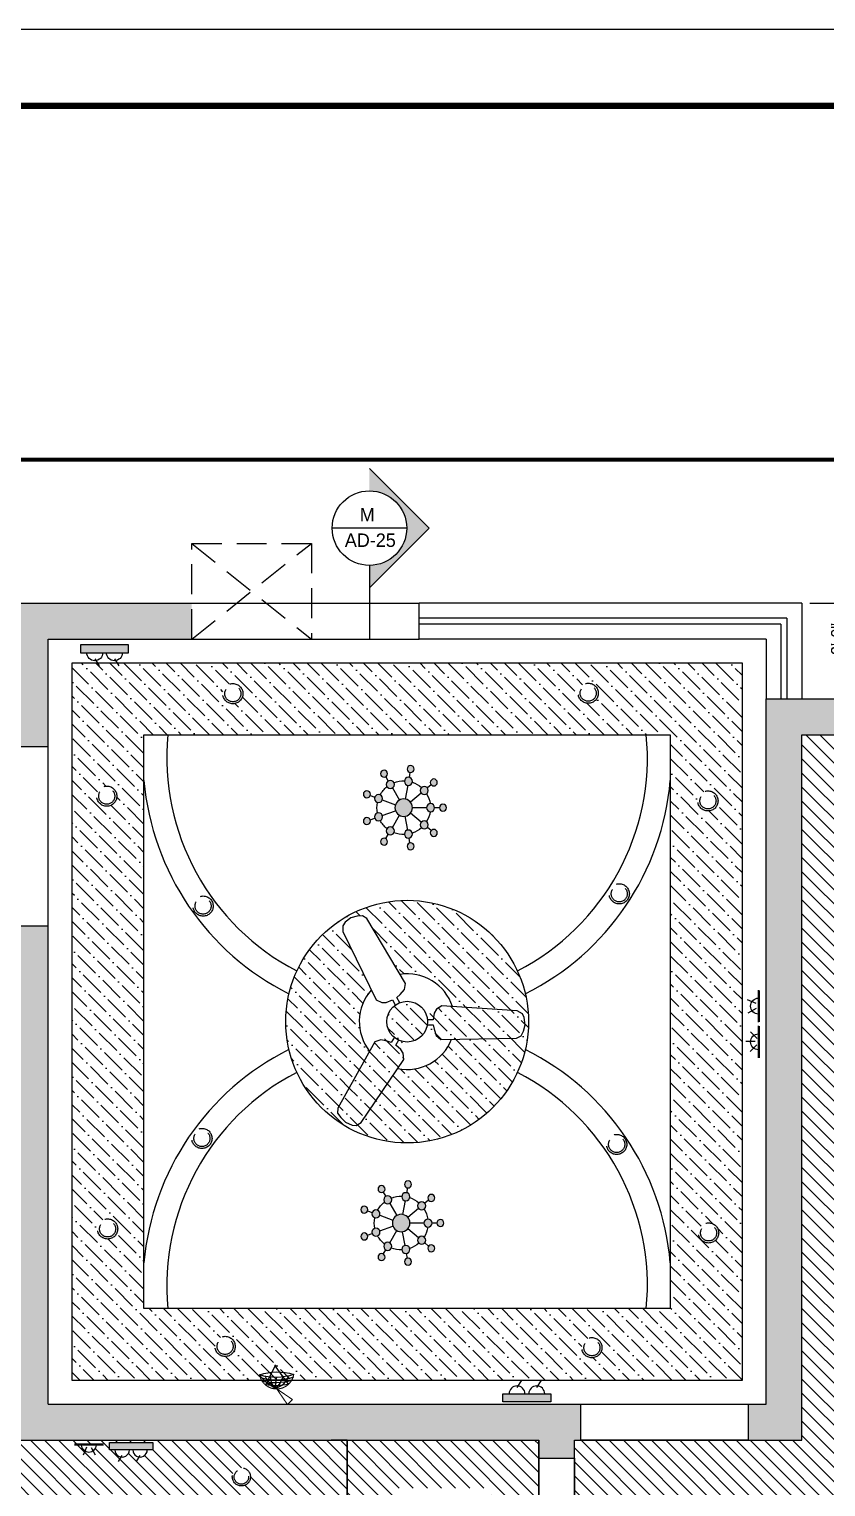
# Model space of a CAD drawing. Extents: x 10753 to 18704, y -5361 to 1140.
# Drawn here: x 12925.8 to 13125.6, y -1097.9 to -732.2 of the extents above; entities that cross this region are included whole.
import ezdxf

# ---------------------------------------------------------------- set-up
doc = ezdxf.new("R2010")
doc.units = 0
doc.header["$LTSCALE"] = 30
doc.header["$MEASUREMENT"] = 0
doc.header["$PDMODE"] = 3
doc.linetypes.add('CENTER', pattern=[2, 1.25, -0.25, 0.25, -0.25])
doc.linetypes.add('HIDDEN', pattern=[0.375, 0.25, -0.125])
doc.layers.get('0').update_dxf_attribs({"linetype": 'CONTINUOUS'})
doc.layers.get('DEFPOINTS').update_dxf_attribs({"linetype": 'CONTINUOUS'})
for name, color, linetype in [('Ceiling Plans', 165, 'CONTINUOUS'), ('CEILING SECTION', 33, 'CONTINUOUS'), ('CHANDLIER', 3, 'CONTINUOUS'), ('DT', 53, 'CENTER'), ('E-SAVERS', 2, 'HIDDEN'), ('FANS', 6, 'CONTINUOUS'), ('SEAL', 1, 'CONTINUOUS'), ('stairs terrace', 1, 'CONTINUOUS'), ('SWITCHES', 3, 'CONTINUOUS'), ('WALL', 2, 'CONTINUOUS'), ('Walls Hatch', 51, 'CONTINUOUS'), ('WINDOW', 5, 'CONTINUOUS'), ('WL', 9, 'CONTINUOUS')]:
    doc.layers.add(name, color=color, linetype=linetype)
doc.styles.add('EE', font='eurr____.ttf')
doc.styles.get("Standard").update_dxf_attribs({"font": 'stylu.ttf', "height": 3})
doc.dimstyles.new('D1', dxfattribs={"dimtxt": 6, "dimasz": 5, "dimexe": 1, "dimexo": 2, "dimgap": 1, "dimtad": 1, "dimdec": 4, "dimzin": 3, "dimdsep": 46, "dimlunit": 4, "dimtxsty": 'Standard', "dimcen": 3, "dimclrd": 7, "dimclre": 7, "dimclrt": 2, "dimadec": 0, "dimazin": 0, "dimtfac": 1, "dimtdec": 4, "dimtofl": 0, "dimtmove": 2, "dimatfit": 3, "dimfxl": 1, "dimfrac": 2, "dimtolj": 1, "dimtzin": 1, "dimarcsym": 0})

# ---------------------------------------------------------------- blocks, each defined once
blk = doc.blocks.new('*D365')
at = {"layer": 'DEFPOINTS', "color": 0, "transparency": 16777216}
for p in [(13119.6, -876.21), (13134.51, -876.21), (13134.51, -900.21)]:
    blk.add_point(p, dxfattribs=at)
at = {"layer": 'WALL', "color": 7, "lineweight": -2, "transparency": 16777216}
for p, q in [((13121.6, -876.21), (13135.51, -876.21)), ((13134.51, -895.21), (13134.51, -881.21)), ((13132.51, -900.21), (13133.51, -900.21))]:
    blk.add_line(p, q, dxfattribs=at)
at = {"layer": 'WALL', "color": 7, "transparency": 16777216}
for points in [[(13133.67, -881.21), (13135.34, -881.21), (13134.51, -876.21)], [(13133.67, -895.21), (13135.34, -895.21), (13134.51, -900.21)]]:
    blk.add_solid(points, dxfattribs=at)
at = {"layer": 'WALL', "color": 2, "transparency": 16777216, "insert": (13128.43, -885.21), "char_height": 3, "attachment_point": 5, "rotation": 90}
blk.add_mtext('\\A1;2\'-0"', dxfattribs=at)
blk = doc.blocks.new('ACP')
at = {"layer": 'stairs terrace', "linetype": 'HIDDEN'}
for p, q in [((-3, 27), (27, 3)), ((-3, 3), (27, 27)), ((-3, 3), (-3, 27)), ((-3, 27), (27, 27)), ((27, 27), (27, 3))]:
    blk.add_line(p, q, dxfattribs=at)
blk = doc.blocks.new('SB')
for p, q in [((0, 6), (1, 6)), ((0, 0), (0, 6)), ((1, 6), (1, 0)), ((1.79, 4.2), (2.63, 3.67)), ((1, 0), (0, 0)), ((1.79, 1.73), (2.63, 1.2))]:
    blk.add_line(p, q)
for centre in [(1, 4.22), (1, 1.75)]:
    blk.add_arc(centre, 1, 270, 90)
blk.add_solid([(0, 0), (1, 0), (0, 6), (1, 6)])
blk = doc.blocks.new('2P')
for p, q in [((-0.13, -1.99), (-0.13, 1.96)), ((0, -2), (0, 2)), ((0.3, 0.31), (1.4, 0.79)), ((0.31, -0.31), (1.34, -0.88))]:
    blk.add_line(p, q)
blk.add_arc((0, 0), 1, 270, 90)
blk = doc.blocks.new('CHAND')
h = blk.add_hatch(color=256)
h.paths.add_polyline_path([(4.24, 4.44, 1), (3.21, 4.44, 1)])
h.paths.add_polyline_path([(5.19, 1.01, 1), (6.22, 1.01, 1)])
h.paths.add_polyline_path([(4.5, -2.9, 1), (5.53, -2.9, 1)])
h.paths.add_polyline_path([(2.5, -5.44, 1), (1.46, -5.44, 1)])
h.paths.add_polyline_path([(-3.21, 4.44, 1), (-4.24, 4.44, 1)])
h.paths.add_polyline_path([(-6.22, 1.01, 1), (-5.19, 1.01, 1)])
h.paths.add_polyline_path([(-5.53, -2.9, 1), (-4.5, -2.9, 1)])
h.paths.add_polyline_path([(-2.5, -5.44, 1), (-1.46, -5.44, 1)])
h = blk.add_hatch(color=256)
h.paths.add_polyline_path([(-0.52, 5.79, 1), (0.52, 5.79, 1)])
h.paths.add_polyline_path([(-0.6, 3.96, 1), (0.6, 3.96, 1)])
h.paths.add_polyline_path([(-1.29, 0, 1), (1.29, 0, 1)])
h = blk.add_hatch(color=256)
h.paths.add_polyline_path([(3.14, 3.03, 1), (1.95, 3.03, 1)])
h.paths.add_polyline_path([(4.49, 0.69, 1), (3.3, 0.69, 1)])
h.paths.add_polyline_path([(4.02, -1.98, 1), (2.83, -1.98, 1)])
h.paths.add_polyline_path([(1.95, -3.72, 1), (0.76, -3.72, 1)])
h.paths.add_polyline_path([(-0.76, -3.72, 1), (-1.95, -3.72, 1)])
h.paths.add_polyline_path([(-2.83, -1.98, 1), (-4.02, -1.98, 1)])
h.paths.add_polyline_path([(-3.3, 0.69, 1), (-4.49, 0.69, 1)])
h.paths.add_polyline_path([(-1.95, 3.03, 1), (-3.14, 3.03, 1)])
for p, q in [((0, 5.28), (0, 4.55)), ((-3.39, 4.04), (-2.93, 3.49)), ((-2.16, 2.57), (-0.83, 0.99)), ((0, 3.36), (0, 1.29)), ((2.16, 2.57), (0.83, 0.99)), ((3.39, 4.04), (2.93, 3.49)), ((-5.19, 0.92), (-4.48, 0.79)), ((-3.31, 0.58), (-1.27, 0.22)), ((3.31, 0.58), (1.27, 0.22)), ((5.19, 0.92), (4.48, 0.79)), ((-2.91, -1.68), (-1.11, -0.64)), ((-1.15, -3.16), (-0.44, -1.21)), ((1.15, -3.16), (0.44, -1.21)), ((2.91, -1.68), (1.11, -0.64)), ((-4.57, -2.64), (-3.94, -2.28)), ((-1.8, -4.96), (-1.56, -4.28)), ((1.8, -4.96), (1.56, -4.28)), ((4.57, -2.64), (3.94, -2.28))]:
    blk.add_line(p, q)
for centre, radius in [((-3.72, 4.44), 0.517), ((0, 3.96), 0.596), ((0, 5.79), 0.517), ((3.72, 4.44), 0.517), ((-2.54, 3.03), 0.596), ((2.54, 3.03), 0.596), ((-5.7, 1.01), 0.517), ((-3.89, 0.69), 0.596), ((0, 0), 1.29), ((3.89, 0.69), 0.596), ((5.7, 1.01), 0.517), ((-3.43, -1.98), 0.596), ((3.43, -1.98), 0.596), ((-5.02, -2.9), 0.517), ((-1.35, -3.72), 0.596), ((1.35, -3.72), 0.596), ((5.02, -2.9), 0.517), ((-1.98, -5.44), 0.517), ((1.98, -5.44), 0.517)]:
    blk.add_circle(centre, radius)
for start, end in [(138.6446, 161.3554), (98.6446, 121.3554), (58.6446, 81.3554), (18.6446, 41.3554), (178.6446, 201.3554), (338.6446, 1.3554), (218.6446, 241.3554), (258.6446, 281.3554), (298.6446, 321.3554)]:
    blk.add_arc((0, 0), 3.96, start, end)
blk = doc.blocks.new('11PFAN01')
at = {"color": 0, "linetype": 'ByBlock'}
for p, q in [((-5.91, 15.96), (-6.12, 15.11)), ((-6.12, 15.11), (-3.7, 4.21)), ((-5.46, 16.37), (-5.91, 15.96)), ((-4.48, 16.8), (-5.46, 16.37)), ((-3.51, 16.82), (-4.48, 16.8)), ((-2.75, 16.71), (-3.51, 16.82)), ((-2.22, 16.16), (-2.75, 16.71)), ((1.1, 5.49), (-2.22, 16.16)), ((-0.05, 4.13), (0.72, 4.68)), ((0.72, 4.68), (1.1, 5.49)), ((-3.7, 4.21), (-2.99, 3.61)), ((-2.99, 3.61), (-2.34, 3.48)), ((-2.34, 3.48), (-1.35, 3.61)), ((-1.35, 3.61), (-1.1, 2.73)), ((-0.62, 3.82), (-0.05, 4.13)), ((-0.38, 2.93), (-0.62, 3.82)), ((4.18, 0.28), (3.8, -0.63)), ((4.62, 0.78), (4.18, 0.28)), ((5.49, 1.1), (4.62, 0.78)), ((16.15, -2.26), (5.49, 1.1)), ((-5.31, -1.8), (-12.89, -10)), ((-4.41, -1.72), (-5.31, -1.8)), ((-3.55, -2.11), (-4.41, -1.72)), ((-3, -2.45), (-3.55, -2.11)), ((-2.34, -1.8), (-3, -2.45)), ((2.73, -1.13), (3.62, -1.37)), ((3.8, -0.63), (2.92, -0.41)), ((3.62, -1.37), (3.6, -2.02)), ((3.6, -2.02), (3.69, -2.96)), ((-2.45, -2.98), (-1.82, -2.32)), ((-1.84, -3.76), (-2.45, -2.98)), ((-1.63, -4.39), (-1.84, -3.76)), ((3.69, -2.96), (4.21, -3.7)), ((4.21, -3.7), (15.11, -6.16)), ((16.78, -2.86), (16.15, -2.26)), ((16.9, -3.46), (16.78, -2.86)), ((16.79, -4.52), (16.9, -3.46)), ((-10.03, -12.86), (-1.79, -5.31)), ((-1.79, -5.31), (-1.63, -4.39)), ((15.11, -6.16), (15.85, -5.98)), ((15.85, -5.98), (16.32, -5.37)), ((16.32, -5.37), (16.79, -4.52)), ((-12.89, -10), (-13.1, -10.74)), ((-13.1, -10.74), (-12.81, -11.44)), ((-12.81, -11.44), (-12.31, -12.28)), ((-12.31, -12.28), (-11.45, -12.91)), ((-10.87, -13.1), (-10.03, -12.86)), ((-11.45, -12.91), (-10.87, -13.1))]:
    blk.add_line(p, q, dxfattribs=at)
blk.add_circle((0, 0), 3, dxfattribs=at)
blk = doc.blocks.new('3P')
for p, q in [((-0.13, -1.99), (-0.13, 1.96)), ((0, -2), (0, 2)), ((0.17, 0.4), (1.02, 1.24)), ((0.44, 0.05), (1.61, 0.05)), ((0.22, -0.39), (1.05, -1.22))]:
    blk.add_line(p, q)
blk.add_arc((0, 0), 1, 270, 90)
blk = doc.blocks.new('DISH')
for p, q in [((-0.51, 3.15), (4.23, 1.64)), ((0.33, -2.03), (-0.51, 3.15))]:
    blk.add_line(p, q)
at = {"const_width": 0.25}
blk.add_lwpolyline([(-2.08, -1.29, 0.835288), (3.55, 4.21, 0.835288)], format="xyb", dxfattribs=at)
blk.add_lwpolyline([(-0.64, 3.15, 1), (-0.39, 3.15, 1)], format="xyb", close=True, dxfattribs=at)
for points in [[(3.04, -0.89), (2.22, -5.15)], [(3.04, -0.89), (3.85, -5.15)]]:
    blk.add_lwpolyline(points, dxfattribs=at)
blk.add_lwpolyline([(3.85, -5.15), (2.22, -5.15)])
for centre, radius, start, end in [((9.18, -7.17), 12.7, 116.3087, 152.407), ((-7.71, 10.1), 12.7, 296.3087, 332.407), ((-7.22, 9.7), 12.7, 296.3087, 331.1304), ((-6.15, 2.62), 9.83, 339.1084, 9.3505), ((-6.67, 9.34), 12.7, 297.7801, 328.5558), ((2.61, 4.15), 4.7, 238.7814, 275.8089), ((-6.24, 8.85), 12.7, 301.1426, 325.4613), ((-8.95, -13.51), 17.71, 46.4989, 55.141), ((-0.01, -0.3), 3.11, 349.0787, 47.6791), ((-4.33, 0.79), 7.55, 347.1666, 17.5568), ((1.07, 3.01), 4.15, 241.461, 300.1186)]:
    blk.add_arc(centre, radius, start, end)

msp = doc.modelspace()

# ---------------------------------------------------------------- hatches: boundary and pattern name
at = {"layer": 'Ceiling Plans'}
h = msp.add_hatch(dxfattribs=at)
h.set_pattern_fill('ANSI36', color=200, scale=20, angle=90)
h.set_pattern_definition([(135, (15416.9126, -16542.626), (-4.86135912, 1.3258252), [6.25, -1.25, 0, -1.25])])
h.paths.add_polyline_path([(12936.60457, -891.21197), (12936.60457, -1071.21197), (12984.11156, -1071.21197, -0.08496092), (12983.59076, -1069.83613, 0.027198309), (12984.32204, -1070.74282, 0.087393972), (12989.11519, -1071.06581, 0.049875423), (12989.39943, -1070.08705), (12987.62283, -1067.62679, -2.162013598), (12987.6392, -1067.41978, -0.462531781), (12987.62283, -1067.62679), (12990.01476, -1070.93916, 0.036729401), (12991.98522, -1070.44419, -0.048640381), (12991.62922, -1071.21197), (13104.60457, -1071.21197), (13104.60457, -891.21197)])
h.paths.add_polyline_path([(12954.60457, -909.21197), (13086.60457, -909.21197), (13086.60457, -1053.21197), (12954.60457, -1053.21197)], flags=16)
h.paths.add_polyline_path([(13020.60457, -950.7715, -1), (13020.60457, -1011.65243, -1)], flags=0)
h.paths.add_polyline_path([(12969.43358, -949.68064, -1), (12969.43358, -954.73878, -1)], flags=0)
h.paths.add_polyline_path([(12969.43358, -950.18646, -1), (12969.43358, -954.23297, -1)], flags=0)
h.paths.add_polyline_path([(12969.14344, -1007.98173, -1), (12969.14344, -1013.03987, -1)], flags=0)
h.paths.add_polyline_path([(12969.14344, -1008.48754, -1), (12969.14344, -1012.53405, -1)], flags=0)
h.paths.add_polyline_path([(12945.27491, -922.10713, -1), (12945.27491, -927.16527, -1)], flags=16)
h.paths.add_polyline_path([(12945.27491, -922.61294, -1), (12945.27491, -926.65945, -1)], flags=0)
h.paths.add_polyline_path([(12945.48919, -1035.73904, -1), (12945.48919, -1030.68091, -1)], flags=16)
h.paths.add_polyline_path([(12945.48919, -1035.23323, -1), (12945.48919, -1031.18672, -1)], flags=0)
h.paths.add_polyline_path([(12976.90225, -896.38824, -1), (12976.90225, -901.44637, -1)], flags=16)
h.paths.add_polyline_path([(12976.90225, -896.89405, -1), (12976.90225, -900.94056, -1)], flags=0)
h.paths.add_polyline_path([(12974.95306, -1060.15618, -1), (12974.95306, -1065.21432, -1)], flags=16)
h.paths.add_polyline_path([(12974.95306, -1060.662, -1), (12974.95306, -1064.70851, -1)], flags=0)
h.paths.add_polyline_path([(13073.80161, -946.60922, -1), (13073.80161, -951.66735, -1)], flags=0)
h.paths.add_polyline_path([(13073.80161, -947.11503, -1), (13073.80161, -951.16154, -1)], flags=0)
h.paths.add_polyline_path([(13073.14473, -1009.48476, -1), (13073.14473, -1014.5429, -1)], flags=0)
h.paths.add_polyline_path([(13073.14473, -1009.99057, -1), (13073.14473, -1014.03708, -1)], flags=0)
h.paths.add_polyline_path([(13066.01847, -896.27946, -1), (13066.01847, -901.3376, -1)], flags=16)
h.paths.add_polyline_path([(13066.01847, -896.78527, -1), (13066.01847, -900.83178, -1)], flags=0)
h.paths.add_polyline_path([(13066.94085, -1060.47121, -1), (13066.94085, -1065.52934, -1)], flags=16)
h.paths.add_polyline_path([(13066.94085, -1060.97702, -1), (13066.94085, -1065.02353, -1)], flags=0)
h.paths.add_polyline_path([(13096.04178, -923.29466, -1), (13096.04178, -928.3528, -1)], flags=16)
h.paths.add_polyline_path([(13096.04178, -923.80048, -1), (13096.04178, -927.84699, -1)], flags=0)
h.paths.add_polyline_path([(13096.20555, -1031.68409, -1), (13096.20555, -1036.74223, -1)], flags=16)
h.paths.add_polyline_path([(13096.20555, -1032.1899, -1), (13096.20555, -1036.23641, -1)], flags=0)
h.paths.add_polyline_path([(13020.60457, -1011.65243, 1), (13020.60457, -950.7715, 1)], flags=0)
h.paths.add_polyline_path([(13011.60425, -973.27507), (13004.44681, -958.6211), (13004.46696, -957.13609), (13005.04548, -956.28216), (13006.4913, -955.17223), (13008.10225, -954.76344), (13009.39774, -954.63409), (13010.49526, -955.33145), (13018.84331, -969.34192, -0.363215638), (13031.97828, -977.38592), (13048.24771, -978.51437), (13049.52369, -979.27433), (13049.97396, -980.20231), (13050.21227, -982.00939), (13049.76082, -983.60891), (13049.2251, -984.79551), (13048.0724, -985.39731), (13031.76496, -985.62169, -0.363215638), (13018.23116, -992.97492), (13009.11918, -1006.50043), (13007.82304, -1007.22548), (13006.79426, -1007.15143), (13005.11012, -1006.45428), (13003.95063, -1005.26355), (13003.19086, -1004.2063), (13003.24604, -1002.90714), (13011.20543, -988.67228, -0.363215638)], flags=0)
h.paths.add_polyline_path([(13020.60457, -976.10254, -1), (13020.60457, -986.32139, -1)], flags=0)
h = msp.add_hatch(dxfattribs=at)
h.set_pattern_fill('ANSI31', color=200, scale=20, angle=90)
h.set_pattern_definition([(135, (11785.538, -16364.4257), (-1.76776695, -1.76776695), [])])
h.paths.add_polyline_path([(13062.60457, -1086.21197), (13062.60457, -1149.21197), (13184.10457, -1149.21197), (13184.10457, -1137.21197), (13293.06889, -1137.21197), (13293.06889, -1086.21197, -0.397097335), (13380.60457, -993.37264), (13380.60457, -909.21197), (13119.60457, -909.21197), (13119.60457, -1086.21197)])
h.paths.add_polyline_path([(13098.94923, -1113.7842), (13098.94923, -1121.7842), (13090.94923, -1121.7842), (13090.94923, -1113.7842)], flags=16)
h.paths.add_polyline_path([(13131.60457, -921.21197), (13368.60457, -921.21197), (13368.60457, -982.67455, 0.366075072), (13281.06889, -1086.21197), (13281.06889, -1125.21197), (13172.10457, -1125.21197), (13172.10457, -1137.21197), (13131.60457, -1137.21197)], flags=16)
h.paths.add_polyline_path([(13127.0476, -1145.67551), (13127.97717, -1145.67551, -1), (13131.97717, -1145.67551), (13133.48422, -1145.67551), (13133.48422, -1147.67551), (13121.48422, -1147.67551), (13121.48422, -1145.67551), (13123.0476, -1145.67551, -1)], flags=16)
h.paths.add_polyline_path([(13207.94211, -1021.50922), (13184.57621, -1033.18318), (13182.44457, -1032.11818), (13217.2594, -962.43471), (13249.37785, -978.48153), (13262.34195, -1004.42972), (13280.42957, -995.39287), (13246.17347, -1063.95802), (13223.48739, -1052.62374)], flags=0)
h.paths.add_polyline_path([(13264.98906, -1134.53242), (13266.55244, -1134.53242, -1), (13270.55244, -1134.53242), (13271.48202, -1134.53242, -1), (13275.48202, -1134.53242), (13276.98906, -1134.53242), (13276.98906, -1136.53242), (13264.98906, -1136.53242)], flags=16)
h.paths.add_polyline_path([(13233.43971, -919.39801), (13233.43971, -911.06935), (13268.32005, -911.06935), (13268.32005, -919.39801)], flags=16)
h.paths.add_polyline_path([(13346.61206, -912.16887), (13346.61206, -910.16887), (13358.61206, -910.16887), (13358.61206, -912.16887), (13357.10502, -912.16887, -1), (13353.10502, -912.16887), (13352.17544, -912.16887, -1), (13348.17544, -912.16887)], flags=16)
h.paths.add_polyline_path([(13242.82891, -918.29073), (13258.46859, -918.29073), (13258.46859, -912.95634), (13242.82891, -912.95634)], flags=8)
h = msp.add_hatch(dxfattribs=at)
h.set_pattern_fill('ANSI36', color=200, scale=20, angle=90)
h.set_pattern_definition([(135, (-10812.5424, 200.3832), (-4.86135912, 1.32582521), [6.25, -1.25, 0, -1.25])])
h.paths.add_polyline_path([(12990.1641, -981.21197, 1), (13051.04503, -981.21197, 1)])
h.paths.add_polyline_path([(13031.97828, -977.38592), (13051.14206, -978.71513), (13049.26066, -985.38096), (13031.76496, -985.62169, -0.363215638), (13018.23116, -992.97492), (13007.49814, -1008.90663), (13002.66606, -1003.94438), (13011.20543, -988.67228, -0.363215638), (13011.60425, -973.27507), (13003.17349, -956.01414), (13009.88697, -954.31056), (13018.84331, -969.34192, -0.363215638)])
h.paths.add_polyline_path([(13029.26192, -977.19751), (13051.14206, -978.71513), (13049.26066, -985.38096), (13029.0464, -985.6591), (13025.53351, -982.55798, -0.392063362), (13019.63775, -986.22909), (13019.45437, -986.21563), (13019.75251, -990.71668), (13007.49814, -1008.90663), (13002.66606, -1003.94438), (13012.53232, -986.29924), (13016.97441, -984.80755, -0.540714097), (13018.76327, -976.44585), (13018.66734, -976.26922), (13017.23498, -976.31846), (13017.64862, -977.0444, -0.499968333), (13025.43293, -979.54069), (13025.51296, -979.70623)], flags=16)
h = msp.add_hatch(dxfattribs=at)
h.set_pattern_fill('ANSI31', color=200, scale=20, angle=90)
h.set_pattern_definition([(135, (16662.0542, -20618.8955), (-1.76776695, -1.76776695), [])])
h.paths.add_polyline_path([(12872.07826, -1086.21197), (12872.07826, -1107.22656, 0.040194288), (12915.67868, -1110.73721), (12915.67868, -1105.43741, -1), (12915.67868, -1100.89569), (12915.67868, -1086.21197)])
h.paths.add_polyline_path([(12882.97836, -1103.32898, -1), (12882.97836, -1098.78727, -1)], flags=16)
h.paths.add_polyline_path([(12882.97836, -1102.87481, -1), (12882.97836, -1099.24144, -1)], flags=0)
h.paths.add_polyline_path([(12838.79226, -1086.21197), (12839.42177, -1086.84416), (12835.50201, -1089.48824, -0.362701715), (12839.74421, -1093.12882, -0.063979144), (12836.26811, -1093.73947), (12835.03677, -1095.44464, -0.559360293), (12835.05408, -1095.21309), (12834.26698, -1093.68697, -0.057507431), (12831.16424, -1093.01439, -0.362701714), (12835.50201, -1089.48824), (12837.73239, -1086.21197), (12825.7528, -1086.21197), (12825.7528, -1230.21197), (12872.07826, -1230.21197), (12872.07826, -1209.19737, 0.030785584), (12839.37794, -1216.58683), (12839.37794, -1099.8371, 0.030785584), (12872.07826, -1107.22656), (12872.07826, -1086.21197)])
h.paths.add_polyline_path([(12852.32181, -1097.72039, -1), (12852.32181, -1093.17868, -1)], flags=16)
h.paths.add_polyline_path([(12852.32181, -1097.26622, -1), (12852.32181, -1093.63285, -1)], flags=0)
h.paths.add_polyline_path([(12831.88411, -1115.73309, -1), (12831.88411, -1111.19138, -1)], flags=16)
h.paths.add_polyline_path([(12831.88411, -1115.27892, -1), (12831.88411, -1111.64555, -1)], flags=0)
h.paths.add_polyline_path([(12835.56117, -1185.64337), (12835.56117, -1220.52372), (12827.23251, -1220.52372), (12827.23251, -1185.64337)], flags=16)
h.paths.add_polyline_path([(12852.32181, -1223.24526, -1), (12852.32181, -1218.70355, -1)], flags=16)
h.paths.add_polyline_path([(12852.32181, -1222.79109, -1), (12852.32181, -1219.15772, -1)], flags=0)
h.paths.add_polyline_path([(12915.67868, -1086.21197), (12915.67868, -1100.89569, -1), (12915.67868, -1105.43741), (12915.67868, -1110.73721, 0.040194288), (12959.27911, -1107.22656), (12959.27911, -1086.21197)])
h.paths.add_polyline_path([(12938.98585, -1087.2041), (12937.23122, -1087.2041), (12937.15295, -1087.44628), (12942.603, -1087.44628, -1.0691929)], flags=16)
h.paths.add_polyline_path([(12945.95277, -1088.62604), (12945.95277, -1086.80935), (12956.85288, -1086.80935), (12956.85288, -1088.62604), (12955.43279, -1088.62604, -1), (12951.79942, -1088.62604), (12950.95505, -1088.62604, -1), (12947.32168, -1088.62604)], flags=16)
h.paths.add_polyline_path([(12948.379, -1098.9315, -1), (12948.379, -1103.47321, -1)], flags=16)
h.paths.add_polyline_path([(12948.379, -1099.38567, -1), (12948.379, -1103.01904, -1)], flags=0)
h.paths.add_polyline_path([(12959.27911, -1086.21197), (12959.27911, -1107.22656, 0.030785584), (12991.97943, -1099.8371), (12991.97943, -1216.58683, 0.030785584), (12959.27911, -1209.19737), (12959.27911, -1230.21197), (13005.60457, -1230.21197), (13005.60457, -1086.21197)])
h.paths.add_polyline_path([(12999.47326, -1115.73309, -1), (12999.47326, -1111.19138, -1)], flags=16)
h.paths.add_polyline_path([(12999.47326, -1115.27892, -1), (12999.47326, -1111.64555, -1)], flags=0)
h.paths.add_polyline_path([(12979.03555, -1097.6986, -1), (12979.03555, -1093.15689, -1)], flags=16)
h.paths.add_polyline_path([(12979.03555, -1097.24443, -1), (12979.03555, -1093.61106, -1)], flags=0)
h.paths.add_polyline_path([(12999.47326, -1205.23256, -1), (12999.47326, -1200.69084, -1)], flags=16)
h.paths.add_polyline_path([(12999.47326, -1204.77838, -1), (12999.47326, -1201.14502, -1)], flags=0)
h.paths.add_polyline_path([(12979.03555, -1223.26705, -1), (12979.03555, -1218.72533, -1)], flags=16)
h.paths.add_polyline_path([(12979.03555, -1222.81287, -1), (12979.03555, -1219.17951, -1)], flags=0)
h.paths.add_polyline_path([(12915.67868, -1205.68673), (12915.67868, -1210.98653, -1), (12915.67868, -1215.52824), (12915.67868, -1230.21197), (12959.27911, -1230.21197), (12959.27911, -1209.19737, 0.040194288)])
h.paths.add_polyline_path([(12948.379, -1212.95072, -1), (12948.379, -1217.49243, -1)], flags=16)
h.paths.add_polyline_path([(12948.379, -1213.40489, -1), (12948.379, -1217.03826, -1)], flags=0)
h.paths.add_polyline_path([(12872.07826, -1209.19737), (12872.07826, -1230.21197), (12915.67868, -1230.21197), (12915.67868, -1215.52824, -1), (12915.67868, -1210.98653), (12915.67868, -1205.68673, 0.040194288)])
h.paths.add_polyline_path([(12882.97836, -1217.63667, -1), (12882.97836, -1213.09496, -1)], flags=16)
h.paths.add_polyline_path([(12882.97836, -1217.1825, -1), (12882.97836, -1213.54913, -1)], flags=0)
h.paths.add_polyline_path([(12834.45388, -1211.13451), (12834.45388, -1195.49483), (12829.11949, -1195.49483), (12829.11949, -1211.13451)], flags=8)
h = msp.add_hatch(dxfattribs=at)
h.set_pattern_fill('ANSI31', color=200, scale=20, angle=90)
h.set_pattern_definition([(135, (15416.9126, -16542.626), (-1.76776695, -1.76776695), [])])
h.paths.add_polyline_path([(13005.60457, -1149.21197), (13053.60457, -1149.21197), (13053.60457, -1086.21197), (13005.60457, -1086.21197)])
h.paths.add_polyline_path([(13017.60457, -1098.21197), (13041.60457, -1098.21197), (13041.60457, -1137.21197), (13017.60457, -1137.21197)], flags=16)
at = {"layer": 'CEILING SECTION'}
msp.add_hatch(color=256, dxfattribs=at).paths.add_polyline_path([(13011.14493, -872.39115), (13011.14493, -866.7353, 0.414213562), (13020.48907, -857.39115, 0.414213562), (13011.14493, -848.04701), (13011.14493, -842.39115), (13026.14493, -857.39115)])
at = {"layer": 'Walls Hatch'}
h = msp.add_hatch(color=51, dxfattribs=at)
h.dxf.hatch_style = 1
h.paths.add_polyline_path([(13110.60457, -900.21197), (13110.60457, -1077.21197), (13106.10457, -1077.21197), (13106.10457, -1086.21197), (13119.60457, -1086.21197), (13119.60457, -909.21197), (13178.10457, -909.21197), (13178.10457, -900.21197)])
h.paths.add_polyline_path([(12930.60457, -1077.21197), (12930.60457, -957.21197), (12917.10457, -957.21197), (12917.10457, -961.71197), (12921.60457, -961.71197), (12921.60457, -1057.71197), (12825.60457, -1057.71197), (12825.60457, -1048.71197), (12816.60457, -1048.71197), (12816.60457, -1090.71197), (12825.60457, -1090.71197), (12825.60457, -1062.21197), (12921.60457, -1062.21197), (12921.60457, -1086.21197), (13005.60457, -1086.21197), (13053.60457, -1086.21197), (13053.60457, -1090.71197), (13062.60457, -1090.71197), (13062.60457, -1086.21197), (13064.10457, -1086.21197), (13064.10457, -1077.21197)])
h.paths.add_polyline_path([(13053.60457, -1132.71197), (13053.60457, -1149.21197), (13049.1025, -1149.21197), (13049.1025, -1158.21197), (13095.60457, -1158.21197), (13095.60457, -1230.21197), (13014.60457, -1230.21197), (13014.60457, -1158.21197), (13019.1025, -1158.21197), (13019.1025, -1149.21197), (13005.60457, -1149.21197), (13005.60457, -1230.21197), (12825.7528, -1230.21197), (12825.60457, -1230.21197), (12825.60457, -1174.71197), (12816.60457, -1174.71197), (12816.60457, -1234.71197), (12882.60457, -1234.71197), (12969.60457, -1234.71197), (13031.10457, -1234.71197), (13031.10457, -1338.21197), (12996.60457, -1338.21197), (12996.60457, -1347.21197), (13031.10457, -1347.21197), (13104.60457, -1347.21197), (13104.60457, -1338.21197), (13035.60457, -1338.21197), (13035.60457, -1234.71197), (13095.60457, -1234.71197), (13095.60457, -1302.14447), (13104.60457, -1302.14447), (13104.60457, -1290.21197), (13100.10457, -1290.21197), (13100.10457, -1158.21197), (13139.82997, -1158.21197), (13143.60457, -1158.21197), (13143.60457, -1149.21197), (13062.60457, -1149.21197), (13062.60457, -1132.71197)])
h.paths.add_polyline_path([(12825.60457, -1338.21197), (12825.60457, -1296.21197), (12830.10457, -1296.21197), (12830.10457, -1291.71197), (12816.60457, -1291.71197), (12816.60457, -1347.21197), (12912.60457, -1347.21197), (12912.60457, -1338.21197), (12887.10457, -1338.21197), (12887.10457, -1291.71197), (12854.10457, -1291.71197), (12854.10457, -1296.21197), (12882.60457, -1296.21197), (12882.60457, -1338.21197)])
h.paths.add_polyline_path([(12816.60457, -876.21197), (12816.60457, -1000.71197), (12825.60457, -1000.71197), (12825.60457, -961.71197), (12887.10457, -961.71197), (12887.10457, -957.21197), (12825.60457, -957.21197), (12825.60457, -885.21197), (12921.60457, -885.21197), (12921.60457, -912.21197), (12930.60457, -912.21197), (12930.60457, -885.21197), (12966.607, -885.21197), (12966.607, -876.21197)])
h.paths.add_polyline_path([(13322.10457, -900.21197), (13322.10457, -909.21197), (13380.60457, -909.21197), (13380.60457, -933.30958, -0.022070349), (13394.10457, -933.42313), (13394.10457, -924.41139, 0.006949214), (13389.60457, -924.25055), (13389.60457, -900.21197)])
h.paths.add_polyline_path([(13293.06889, -1086.21197), (13293.06889, -1090.71197), (13302.06889, -1090.71197), (13302.06889, -1086.21197, -0.98816443), (13470.04507, -1084.21197), (13415.10457, -1084.21197), (13415.10457, -1093.21197), (13424.10457, -1093.21197), (13424.10457, -1088.71197), (13479.03528, -1088.71197, 1.013533646)])
h.paths.add_polyline_path([(13184.10457, -1137.21197), (13184.10457, -1149.21197), (13179.60457, -1149.21197), (13179.60457, -1158.21197), (13184.10457, -1158.21197), (13184.10457, -1290.21197), (13179.60457, -1290.21197), (13179.60457, -1347.21197), (13214.10457, -1347.21197), (13214.10457, -1338.21197), (13188.60457, -1338.21197), (13188.60457, -1222.71197), (13215.60457, -1222.71197), (13215.60457, -1218.21197), (13188.60457, -1218.21197), (13188.60457, -1146.21197), (13266.60457, -1146.21197), (13266.60457, -1186.71197), (13275.60457, -1186.71197), (13275.60457, -1146.21197), (13302.06889, -1146.21197), (13302.06889, -1132.71197), (13293.06889, -1132.71197), (13293.06889, -1137.21197)])
h.paths.add_polyline_path([(13266.60457, -1216.71197), (13266.60457, -1338.21197), (13262.10457, -1338.21197), (13262.10457, -1347.21197), (13284.60457, -1347.21197), (13284.60457, -1338.21197), (13275.60457, -1338.21197), (13275.60457, -1216.71197)], flags=17)
h.paths.add_polyline_path([(13415.10457, -1135.21197), (13415.10457, -1137.21197), (13344.06889, -1137.21197), (13344.06889, -1146.21197), (13419.60457, -1146.21197), (13419.60457, -1338.21197), (13400.10457, -1338.21197), (13400.10457, -1347.21197), (13439.10457, -1347.21197), (13439.10457, -1338.21197), (13424.10457, -1338.21197), (13424.10457, -1135.21197)])
h.paths.add_polyline_path([(13356.60457, -1338.21197), (13356.60457, -1347.21197), (13370.10457, -1347.21197), (13370.10457, -1338.21197)], flags=17)
h.paths.add_polyline_path([(13370.10457, -1338.21197), (13381.35457, -1347.21197), (13388.85457, -1347.21197), (13400.10457, -1338.21197)], flags=17)
h.paths.add_polyline_path([(13370.10457, -1338.21197), (13370.10457, -1347.21197), (13381.35457, -1347.21197)], flags=16)
h.paths.add_polyline_path([(13388.85457, -1347.21197), (13400.10457, -1347.21197), (13400.10457, -1338.21197)], flags=16)
h.paths.add_polyline_path([(13466.10457, -1167.19171), (13466.10457, -1287.21197), (13475.10457, -1287.21197), (13475.10457, -1167.19171), (13499.10457, -1167.19171), (13499.10457, -1158.19171), (13475.10457, -1158.19171, 0.414213562)])
h.paths.add_polyline_path([(13521.07969, -1158.19171), (13499.10457, -1158.19171), (13499.10457, -1167.19171), (13526.3767, -1167.19171, 0.066681892), (13542.74331, -1127.40813), (13534.03918, -1125.11946, -0.058237248)])
h.paths.add_polyline_path([(13476.11029, -951.53997), (13471.10799, -959.02175, -0.094745019), (13512.03291, -999.36691), (13519.44256, -994.25837, 0.094745019)])
h.paths.add_polyline_path([(13431.85935, -930.81817), (13429.31544, -939.45116, -0.018581867), (13440.09313, -943.06735), (13443.27103, -934.64708, 0.018581867)])
h.paths.add_polyline_path([(13528.18221, -1029.53038, -0.02209114), (13532.62924, -1042.29087), (13541.25044, -1039.70728, 0.02209114), (13536.54182, -1026.19617)])
h.paths.add_polyline_path([(13538.83482, -1077.75199, -0.02209114), (13538.98545, -1091.26433), (13547.98054, -1091.56153, 0.02209114), (13547.82105, -1077.25434)])

# ---------------------------------------------------------------- linework, layer by layer
at = {"layer": 'Ceiling Plans'}
for p, q in [((12930.60457, -957.21197), (12930.60457, -912.21197)), ((13106.10457, -1086.21197), (13064.10457, -1086.21197)), ((13053.60457, -1132.71197), (13053.60457, -1090.71197)), ((13062.60457, -1090.71197), (13062.60457, -1132.71197))]:
    msp.add_line(p, q, dxfattribs=at)
at = {"layer": 'Ceiling Plans', "color": 200}
msp.add_line((13064.10457, -1077.21197), (13106.10457, -1077.21197), dxfattribs=at)
at = {"layer": 'Ceiling Plans'}
for points in [[(12936.60457, -1071.21197), (12936.60457, -891.21197), (13104.60457, -891.21197), (13104.60457, -1071.21197)], [(12936.60457, -1071.21197), (12936.60457, -891.21197), (13104.60457, -891.21197), (13104.60457, -1071.21197)], [(12954.60457, -1053.21197), (12954.60457, -909.21197), (13086.60457, -909.21197), (13086.60457, -1053.21197)], [(12954.60457, -1053.21197), (12954.60457, -909.21197), (13086.60457, -909.21197), (13086.60457, -1053.21197)], [(12825.7528, -1230.21197), (12825.7528, -1086.21197), (13005.60457, -1086.21197), (13005.60457, -1230.21197)]]:
    msp.add_lwpolyline(points, close=True, dxfattribs=at)
at = {"layer": 'Ceiling Plans', "color": 200}
msp.add_lwpolyline([(13380.60457, -993.37264, 0.397097335), (13293.06889, -1086.21197), (13293.06889, -1137.21197), (13184.10457, -1137.21197), (13184.10457, -1149.21197), (13062.60457, -1149.21197), (13062.60457, -1086.21197), (13119.60457, -1086.21197), (13119.60457, -909.21197), (13380.60457, -909.21197)], format="xyb", close=True, dxfattribs=at)
msp.add_lwpolyline([(13005.60457, -1149.21197), (13005.60457, -1086.21197), (13053.60457, -1086.21197), (13053.60457, -1149.21197)], close=True, dxfattribs=at)
msp.add_circle((13020.60457, -981.21197), 30.44047, dxfattribs=at)
for centre, radius, start, end in [((13020.60457, -914.96197), 60.25, 174.5236034, 242.6774843), ((13020.60457, -914.96197), 60.25, 297.3225157, 5.4763966), ((13020.60457, -914.96197), 66.25, 184.9791058, 243.436545), ((13020.60457, -914.96197), 66.25, 296.563455, 355.0208942), ((13020.60457, -981.21197), 12, 18.5926302, 98.4398827), ((13020.60457, -981.21197), 12, 138.5926302, 218.4398827), ((13020.60457, -981.21197), 12, 258.5926302, 338.4398827), ((13020.60457, -1047.46197), 66.25, 116.563455, 175.0208942), ((13020.60457, -1047.46197), 66.25, 4.9791058, 63.436545), ((13020.60457, -1047.46197), 60.25, 117.3225157, 185.4763966), ((13020.60457, -1047.46197), 60.25, 354.5236034, 62.6774843)]:
    msp.add_arc(centre, radius, start, end, dxfattribs=at)
at = {"layer": 'CEILING SECTION'}
for p, q in [((13011.14493, -842.39115), (13026.14493, -857.39115)), ((13020.48907, -857.39115), (13001.80078, -857.39115)), ((13011.14493, -872.39115), (13026.14493, -857.39115)), ((13011.14493, -866.7353), (13011.14493, -885.21197))]:
    msp.add_line(p, q, dxfattribs=at)
msp.add_circle((13011.14493, -857.39115), 9.34415, dxfattribs=at)
at = {"layer": 'DT'}
msp.add_line((13005.60457, -1222.03689), (13005.60457, -1094.38705), dxfattribs=at)
at = {"layer": 'E-SAVERS', "color": 2}
for centre, radius in [((12976.90225, -898.9173), 2.52907), ((12976.90225, -898.9173), 2.02326), ((13066.01847, -898.80853), 2.52907), ((13066.01847, -898.80853), 2.02326), ((12945.27491, -924.6362), 2.52907), ((12945.27491, -924.6362), 2.02326), ((13096.04178, -925.82373), 2.52907), ((13096.04178, -925.82373), 2.02326), ((13073.80161, -949.13828), 2.52907), ((13073.80161, -949.13828), 2.02326), ((12969.43358, -952.20971), 2.52907), ((12969.43358, -952.20971), 2.02326), ((12969.14344, -1010.5108), 2.52907), ((12969.14344, -1010.5108), 2.02326), ((13073.14473, -1012.01383), 2.52907), ((13073.14473, -1012.01383), 2.02326), ((12945.48919, -1033.20998), 2.52907), ((12945.48919, -1033.20998), 2.02326), ((13096.20555, -1034.21316), 2.52907), ((13096.20555, -1034.21316), 2.02326), ((12974.95306, -1062.68525), 2.52907), ((13066.94085, -1063.00027), 2.52907), ((12974.95306, -1062.68525), 2.02326), ((13066.94085, -1063.00027), 2.02326), ((12979.03555, -1095.42774), 2.27086), ((12979.03555, -1095.42774), 1.81668)]:
    msp.add_circle(centre, radius, dxfattribs=at)
at = {"layer": 'SEAL', "color": 1}
msp.add_lwpolyline([(13965.2198, -732.20551), (13965.2198, -1578.8118), (12704.22678, -1578.8118), (12704.22678, -732.20551)], close=True, dxfattribs=at)
at = {"layer": 'WALL'}
for p, q in [((12816.60457, -876.21197), (13023.60457, -876.21197)), ((13023.60457, -885.21197), (13023.60457, -876.21197)), ((12930.60457, -885.21197), (13023.60457, -885.21197)), ((12930.60457, -912.21197), (12930.60457, -885.21197)), ((13110.60457, -900.21197), (13178.10457, -900.21197)), ((13110.60457, -1077.21197), (13110.60457, -900.21197)), ((13110.60457, -909.21197), (13110.60457, -900.21197)), ((13119.60457, -909.21197), (13178.10457, -909.21197)), ((13119.60457, -1086.21197), (13119.60457, -909.21197)), ((12921.60457, -912.21197), (12930.60457, -912.21197)), ((12930.60457, -957.21197), (12917.10457, -957.21197)), ((12930.60457, -1077.21197), (12930.60457, -957.21197)), ((12930.60457, -1077.21197), (13064.10457, -1077.21197)), ((13064.10457, -1077.21197), (13064.10457, -1086.21197)), ((13106.10457, -1077.21197), (13106.10457, -1086.21197)), ((13106.10457, -1077.21197), (13110.60457, -1077.21197)), ((12921.60457, -1086.21197), (13053.60457, -1086.21197)), ((13053.60457, -1090.71197), (13053.60457, -1086.21197)), ((13062.60457, -1086.21197), (13064.10457, -1086.21197)), ((13062.60457, -1090.71197), (13062.60457, -1086.21197)), ((13106.10457, -1086.21197), (13119.60457, -1086.21197)), ((13053.60457, -1090.71197), (13062.60457, -1090.71197))]:
    msp.add_line(p, q, dxfattribs=at)
at = {"layer": 'WALL', "const_width": 1}
msp.add_lwpolyline([(12760.00266, -840.21197), (13678.00266, -840.21197)], dxfattribs=at)
at = {"layer": 'WINDOW'}
for p, q in [((13119.60457, -876.21197), (13023.60457, -876.21197)), ((13119.60457, -876.21197), (13119.60457, -900.21197)), ((13115.85457, -879.96197), (13023.60457, -879.96197)), ((13115.85457, -879.96197), (13115.85457, -900.21197)), ((13114.35457, -881.46197), (13023.60457, -881.46197)), ((13114.35457, -881.46197), (13114.35457, -900.21197)), ((13110.60457, -885.21197), (13023.60457, -885.21197)), ((13110.60457, -885.21197), (13110.60457, -900.21197))]:
    msp.add_line(p, q, dxfattribs=at)
at = {"layer": 'WL'}
msp.add_line((13005.60457, -1086.21197), (13001.51703, -1086.21197), dxfattribs=at)
at = {"layer": 'WL', "const_width": 1.60342}
msp.add_lwpolyline([(13945.97875, -751.44656), (13945.97875, -1559.57075), (12723.46783, -1559.57075), (12723.46783, -751.44656)], close=True, dxfattribs=at)

# ---------------------------------------------------------------- block references
at = {"layer": 'CHANDLIER', "xscale": -1.699534330549188, "yscale": 1.699534330549188, "zscale": 1.699534330549188, "rotation": 270}
for p in [(13019.75213, -927.5292), (13019.10829, -1031.74099)]:
    msp.add_blockref('CHAND', p, dxfattribs=at)
at = {"layer": 'FANS', "color": 6, "xscale": 1.703141671139011, "yscale": 1.703141671139011, "zscale": 1.703141671139011, "rotation": 253.5231213042859}
msp.add_blockref('11PFAN01', (13020.60457, -981.21197), dxfattribs=at)
at = {"layer": 'SWITCHES'}
for name, p, xscale, yscale, zscale, rotation in [('SB', (12950.70175, -886.64345), -2, 2, 2, 90), ('DISH', (12989.57795, -1070.33427), -1.090010669529212, 1.090010669529212, 1.090010669529212, 45.1219863786589), ('SB', (13056.60018, -1076.59799), 2, 2, 2, 90), ('2P', (12940.78632, -1087.44628), -1.816684449215355, 1.816684449215355, 1.816684449215355, 90), ('SB', (12945.95277, -1086.80935), 1.816684449215355, 1.816684449215355, 1.816684449215355, 270)]:
    msp.add_blockref(name, p, dxfattribs=dict(at, xscale=xscale, yscale=yscale, zscale=zscale, rotation=rotation))
at = {"layer": 'SWITCHES', "xscale": -2, "yscale": 2, "zscale": 2}
for name, p in [('2P', (13108.73188, -977.31074)), ('3P', (13108.73188, -986.27218))]:
    msp.add_blockref(name, p, dxfattribs=at)
at = {"layer": 'WALL'}
msp.add_blockref('ACP', (12969.607, -888.21197), dxfattribs=at)

# ---------------------------------------------------------------- texts
at = {"layer": 'CEILING SECTION', "insert": (13008.73571, -852.34066), "char_height": 3.369284, "attachment_point": 1, "rotation": 359.7603176, "style": 'EE'}
msp.add_mtext_dynamic_manual_height_columns('{\\C0;M}', width=21.3389558, gutter_width=45, heights=[0], dxfattribs=at)
at = {"layer": 'CEILING SECTION', "insert": (13004.97945, -858.73516), "char_height": 3.3692839, "attachment_point": 1, "style": 'EE'}
msp.add_mtext_dynamic_manual_height_columns('{\\C0;AD-25}', width=31.0716794, gutter_width=45, heights=[0], dxfattribs=at)

# ---------------------------------------------------------------- dimensions: what is measured, and where the dimension line sits
at = {"layer": 'WALL'}
dim = msp.add_linear_dim(base=(13134.50581, -876.21197), p1=(13134.50581, -900.21197), p2=(13119.60457, -876.21197), angle=90, dimstyle='D1', dxfattribs=at)
dim.commit()
dim.dimension.update_dxf_attribs({"geometry": '*D365', "text_midpoint": (13128.43304, -885.20864), "dimtype": 160})

doc.saveas('drawing.dxf')
